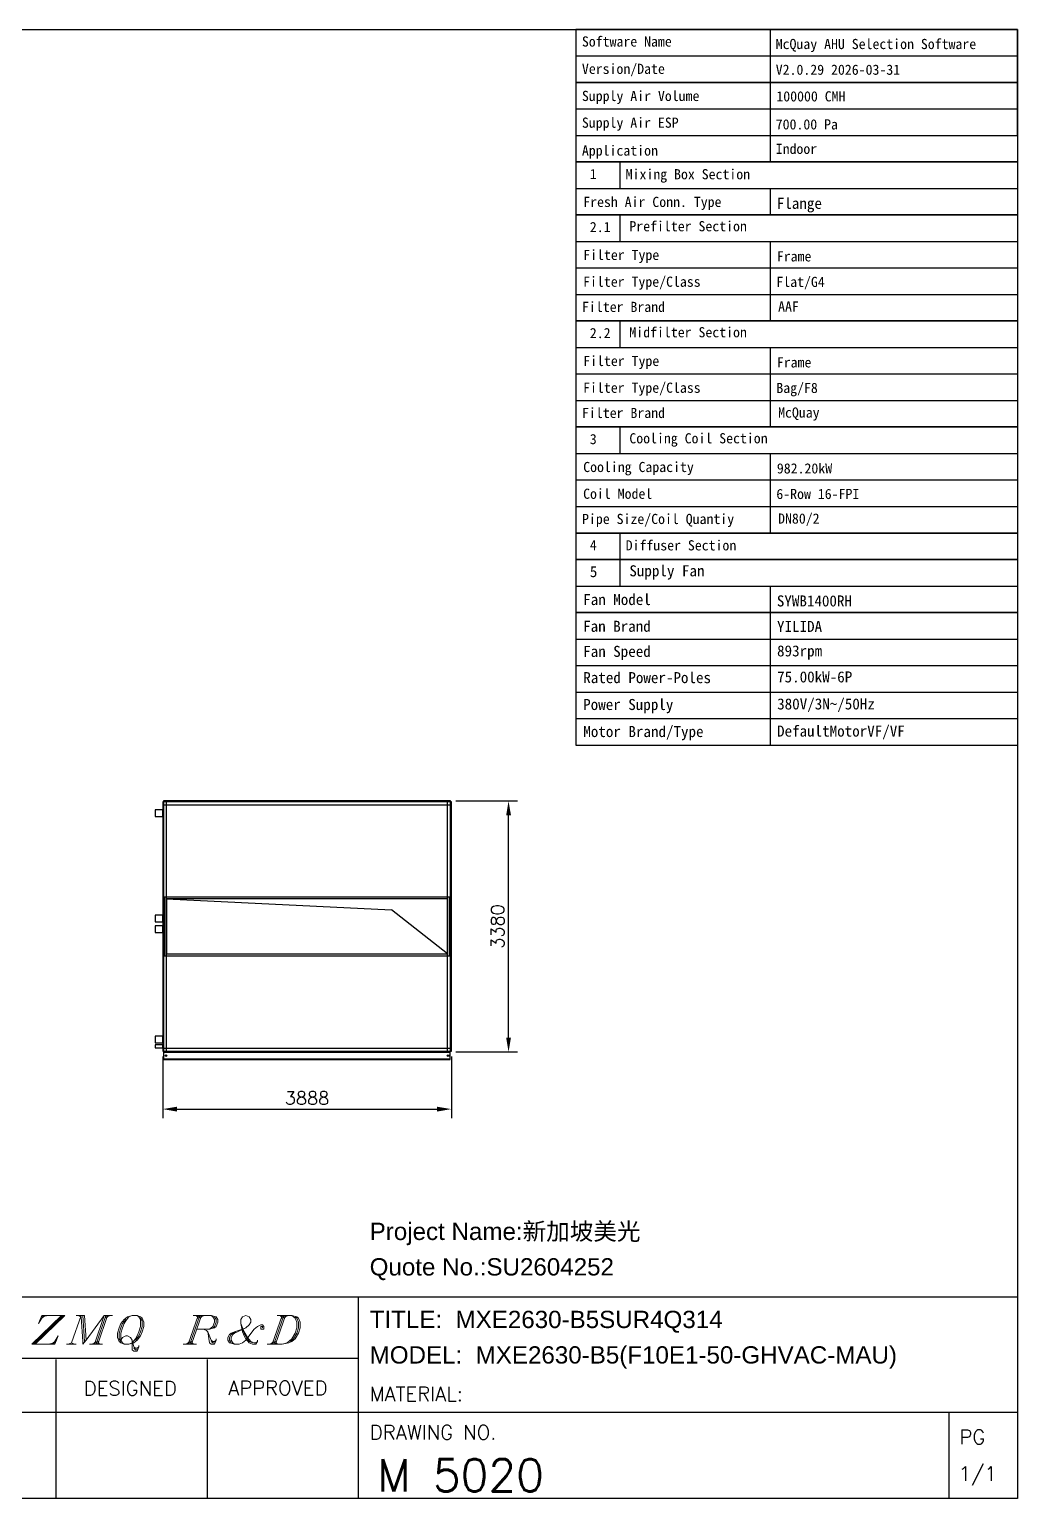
# Model space of a CAD drawing. Header units: millimetres. Extents: x -8864 to 19363, y -6016 to 13777.
# Drawn here: x 6054 to 19363, y -6016 to 13772 of the extents above; entities that cross this region are included whole.
import ezdxf
from ezdxf.enums import TextEntityAlignment as Align

# ---------------------------------------------------------------- set-up
doc = ezdxf.new("R2010")
doc.units = ezdxf.units.MM
for name, color, linetype in [('Dim', 1, 'Continuous'), ('McFlang', 7, 'Continuous'), ('McFrame', 7, 'Continuous')]:
    doc.layers.add(name, color=color, linetype=linetype)
doc.layers.add('OBJECT', color=7, linetype='Continuous', lineweight=25)
doc.styles.add('Arial', font='arial.ttf')
doc.styles.add('ROMANS', font='romans.shx')
doc.styles.add('vm', font='宋体', dxfattribs={"height": 192.06})
doc.dimstyles.new('McDim', dxfattribs={"dimscale": 97, "dimtxt": 1.8, "dimasz": 2, "dimexe": 1.25, "dimexo": 0.625, "dimtad": 1, "dimdec": 1, "dimdsep": 46, "dimtxsty": 'ROMANS', "dimcen": 2.5, "dimadec": 0, "dimazin": 0, "dimtfac": 1, "dimtmove": 0, "dimatfit": 1, "dimfxl": 0, "dimarcsym": 0})

# ---------------------------------------------------------------- blocks, each defined once
blk = doc.blocks.new('*D36')
at = {"layer": 'Defpoints', "color": 0}
for p in [(7849, 0), (11737, 0), (11737, -770)]:
    blk.add_point(p, dxfattribs=at)
at = {"layer": 'Dim', "color": 0, "lineweight": -2}
for p, q in [((7849, -61), (7849, -891)), ((11737, -61), (11737, -891)), ((8043, -770), (11543, -770))]:
    blk.add_line(p, q, dxfattribs=at)
at = {"layer": 'Dim', "color": 0}
for points in [[(8043, -738), (8043, -803), (7849, -770)], [(11543, -738), (11543, -803), (11737, -770)]]:
    blk.add_solid(points, dxfattribs=at)
at = {"layer": 'Dim', "color": 0, "insert": (9793, -622), "char_height": 174.6, "attachment_point": 5, "style": 'ROMANS'}
blk.add_mtext('3888', dxfattribs=at)
blk = doc.blocks.new('*D37')
at = {"layer": 'Defpoints', "color": 0}
for p in [(11737, 3380), (12507, 3380), (11737, 0)]:
    blk.add_point(p, dxfattribs=at)
at = {"layer": 'Dim', "color": 0, "lineweight": -2}
for p, q in [((11798, 3380), (12628, 3380)), ((12507, 194), (12507, 3186)), ((11798, 0), (12628, 0))]:
    blk.add_line(p, q, dxfattribs=at)
at = {"layer": 'Dim', "color": 0}
for points in [[(12475, 3186), (12540, 3186), (12507, 3380)], [(12475, 194), (12540, 194), (12507, 0)]]:
    blk.add_solid(points, dxfattribs=at)
at = {"layer": 'Dim', "color": 0, "insert": (12359, 1690), "char_height": 174.6, "attachment_point": 5, "rotation": 90, "style": 'ROMANS'}
blk.add_mtext('3380', dxfattribs=at)

msp = doc.modelspace()

# ---------------------------------------------------------------- linework, layer by layer
for points in [[(7749, 3172.6), (7849, 3172.6), (7849, 3261.6), (7749, 3261.6)], [(7749, 1751.4), (7849, 1751.4), (7849, 1840.4), (7749, 1840.4)], [(7749, 1608.6), (7849, 1608.6), (7849, 1697.6), (7749, 1697.6)], [(7749, 123.9), (7849, 123.9), (7849, 212.9), (7749, 212.9)], [(7749, 55.3), (7849, 55.3), (7849, 97.3), (7749, 97.3)]]:
    msp.add_lwpolyline(points, close=True)
at = {"layer": 'Dim', "color": 1}
for p, q in [((19363, 13772), (13413, 13772)), ((13413, 13772), (13413, 11987)), ((16031, 13772), (16031, 11987)), ((19363, 13058), (19363, 13772)), ((13413, 13415), (19363, 13415)), ((19363, 13058), (13413, 13058)), ((13413, 13058), (19363, 13058)), ((19363, 12344), (19363, 13058)), ((13413, 12701), (19363, 12701)), ((13413, 12344), (19363, 12344)), ((19363, 12344), (19363, 11987)), ((13413, 11987), (19363, 11987)), ((19363, 11987), (13413, 11987)), ((13413, 11987), (13413, 11273)), ((14008, 11987), (14008, 11630)), ((19363, 11987), (19363, 11273)), ((13413, 11630), (19363, 11630)), ((16031, 11630), (16031, 11273)), ((19363, 11273), (13413, 11273)), ((13413, 11273), (19363, 11273)), ((19363, 11273), (13413, 11273)), ((13413, 11273), (13413, 10202)), ((14008, 11273), (14008, 10916)), ((19363, 11273), (19363, 10202)), ((13413, 10916), (19363, 10916)), ((16031, 10916), (16031, 10202)), ((13413, 10559), (19363, 10559)), ((13413, 10202), (19363, 10202)), ((13413, 10202), (13413, 9845)), ((16031, 10202), (16031, 9845)), ((19363, 10202), (19363, 9845)), ((13413, 9845), (19363, 9845)), ((19363, 9845), (13413, 9845)), ((13413, 9845), (13413, 8774)), ((14008, 9845), (14008, 9488)), ((19363, 9845), (19363, 8774)), ((13413, 9488), (19363, 9488)), ((16031, 9488), (16031, 8774)), ((13413, 9131), (19363, 9131)), ((13413, 8774), (19363, 8774)), ((13413, 8774), (13413, 8417)), ((16031, 8774), (16031, 8417)), ((19363, 8774), (19363, 8417)), ((13413, 8417), (19363, 8417)), ((19363, 8417), (13413, 8417)), ((13413, 8417), (13413, 7346)), ((14008, 8417), (14008, 8060)), ((19363, 8417), (19363, 7346)), ((13413, 8060), (19363, 8060)), ((16031, 8060), (16031, 7346)), ((13413, 7703), (19363, 7703)), ((13413, 7346), (19363, 7346)), ((13413, 7346), (13413, 6989)), ((16031, 7346), (16031, 6989)), ((19363, 7346), (19363, 6989)), ((13413, 6989), (19363, 6989)), ((19363, 6989), (13413, 6989)), ((14008, 6989), (14008, 6632)), ((13413, 6632), (19363, 6632)), ((19363, 6632), (13413, 6632)), ((13413, 6632), (13413, 5561)), ((14008, 6632), (14008, 6275)), ((19363, 6632), (19363, 5561)), ((13413, 6275), (19363, 6275)), ((16031, 6275), (16031, 5561)), ((19363, 5918), (13413, 5918)), ((13413, 5918), (19363, 5918)), ((13413, 5561), (19363, 5561)), ((13413, 5561), (13413, 5204)), ((16031, 5561), (16031, 5204)), ((19363, 5561), (19363, 5204)), ((13413, 5204), (19363, 5204)), ((13413, 5204), (13413, 4847)), ((16031, 5204), (16031, 4847)), ((19363, 5204), (19363, 4847)), ((13413, 4847), (19363, 4847)), ((13413, 4847), (13413, 4490)), ((16031, 4847), (16031, 4490)), ((19363, 4847), (19363, 4490)), ((13413, 4490), (19363, 4490)), ((13413, 4490), (13413, 4133)), ((16031, 4490), (16031, 4133)), ((19363, 4490), (19363, 4133)), ((13413, 4133), (19363, 4133))]:
    msp.add_line(p, q, dxfattribs=at)
at = {"layer": 'Dim'}
for p, q in [((13413, 6989), (13413, 6632)), ((19363, 6989), (19363, 6632))]:
    msp.add_line(p, q, dxfattribs=at)
at = {"layer": 'McFlang'}
for p in [(7899, 2060), (11687, 1320)]:
    msp.add_line(p, (10929.4, 1912), dxfattribs=at)
for points in [[(7874, 1295), (11712, 1295), (11712, 2085), (7874, 2085)], [(7899, 1320), (11687, 1320), (11687, 2060), (7899, 2060)]]:
    msp.add_lwpolyline(points, close=True, dxfattribs=at)
at = {"layer": 'McFrame', "color": 5}
for p, q in [((7899, 12), (7899, 3368)), ((11687, 12), (11687, 3368)), ((7849, 3330), (11737, 3330)), ((7849, 50), (11737, 50))]:
    msp.add_line(p, q, dxfattribs=at)
at = {"layer": 'McFrame'}
for p, q in [((7866, 0), (11720, 0)), ((7866, -100), (7866, 0)), ((11720, -100), (11720, 0)), ((7866, -5.3), (11720, -5.3)), ((7866, -94.7), (11720, -94.7)), ((7866, -100), (11720, -100))]:
    msp.add_line(p, q, dxfattribs=at)
for points in [[(7849, 12), (11737, 12), (11737, 3368), (7849, 3368)], [(7861, 0), (11725, 0), (11725, 3380), (7861, 3380)]]:
    msp.add_lwpolyline(points, close=True, dxfattribs=at)
for centre in [(7893, -50), (11693, -50)]:
    msp.add_circle(centre, 11, dxfattribs=at)
at = {"layer": 'OBJECT'}
for p, q in [((-8864, -3300), (19363, -3300)), ((10487.5, -6016), (10487.5, -3300)), ((-716, -4124.5), (10487.5, -4124.5)), ((6413.5, -6016), (6413.5, -4143.7)), ((8450.5, -6016), (8450.5, -4143.7)), ((-716, -4852), (19363, -4852)), ((18441.5, -6016), (18441.5, -4852))]:
    msp.add_line(p, q, dxfattribs=at)
at = {"layer": 'OBJECT', "lineweight": 0}
for p, q in [((6486.13, -3548.06), (6087.3, -3936.45)), ((6508.29, -3548.06), (6109.45, -3936.45)), ((6131.61, -3936.45), (6530.45, -3548.06)), ((6220.24, -3548.06), (6175.93, -3658.85)), ((6242.4, -3548.06), (6175.93, -3658.85)), ((6264.56, -3548.06), (6198.08, -3603.45)), ((6530.45, -3548.06), (6220.24, -3548.06)), ((6308.87, -3548.06), (6220.24, -3566.42)), ((6752.34, -3548.06), (6619.39, -3917.77)), ((6685.86, -3548.06), (6796.65, -3548.06)), ((6708.02, -3548.06), (6752.34, -3566.42)), ((6730.18, -3548.06), (6752.34, -3585.09)), ((6774.49, -3548.06), (6796.65, -3899.41)), ((6796.65, -3548.06), (6818.81, -3880.74)), ((6818.81, -3880.74), (7062.86, -3548.06)), ((7062.86, -3548.06), (6929.6, -3936.45)), ((7085.02, -3548.06), (6951.75, -3936.45)), ((7107.17, -3548.06), (6973.91, -3936.45)), ((7062.86, -3548.06), (7173.65, -3548.06)), ((7129.33, -3548.06), (7085.02, -3585.09)), ((7151.49, -3548.06), (7085.02, -3566.42)), ((7439.53, -3548.06), (7373.06, -3566.42)), ((7439.53, -3548.06), (7395.22, -3566.42)), ((7506.01, -3548.06), (7439.53, -3548.06)), ((7550.64, -3566.42), (7506.01, -3548.06)), ((7528.48, -3566.42), (7506.01, -3548.06)), ((8326.47, -3548.06), (8193.52, -3936.45)), ((8348.62, -3548.06), (8215.68, -3936.45)), ((8370.78, -3548.06), (8237.84, -3936.45)), ((8259.99, -3548.06), (8504.04, -3548.06)), ((8282.15, -3548.06), (8348.62, -3566.42)), ((8304.31, -3548.06), (8326.47, -3585.09)), ((8392.94, -3548.06), (8348.62, -3585.09)), ((8415.1, -3548.06), (8348.62, -3566.42)), ((8504.04, -3548.06), (8570.51, -3566.42)), ((8504.04, -3548.06), (8526.2, -3566.42)), ((8969.35, -3548.06), (8925.03, -3566.42)), ((9013.98, -3566.42), (8969.35, -3548.06)), ((9457.13, -3548.06), (9324.19, -3936.45)), ((9479.6, -3548.06), (9346.34, -3936.45)), ((9501.76, -3548.06), (9368.5, -3936.45)), ((9390.66, -3548.06), (9590.39, -3548.06)), ((9412.82, -3548.06), (9479.6, -3566.42)), ((9434.97, -3548.06), (9457.13, -3585.09)), ((9523.92, -3548.06), (9479.6, -3585.09)), ((9546.08, -3548.06), (9479.6, -3566.42)), ((9590.39, -3548.06), (9656.86, -3566.42)), ((9590.39, -3548.06), (9634.71, -3585.09)), ((6752.34, -3566.42), (6774.49, -3899.41)), ((7262.27, -3714.56), (7240.12, -3788.31)), ((7284.43, -3658.85), (7262.27, -3714.56)), ((7284.43, -3714.56), (7262.27, -3788.31)), ((7328.75, -3603.45), (7284.43, -3658.85)), ((7306.59, -3658.85), (7284.43, -3714.56)), ((7306.59, -3714.56), (7284.43, -3788.31)), ((7350.9, -3603.45), (7306.59, -3658.85)), ((7328.75, -3658.85), (7306.59, -3714.56)), ((7373.06, -3566.42), (7328.75, -3603.45)), ((7350.9, -3622.13), (7328.75, -3658.85)), ((7395.22, -3566.42), (7350.9, -3622.13)), ((7550.64, -3603.45), (7528.48, -3566.42)), ((7528.48, -3769.95), (7550.64, -3695.88)), ((7572.8, -3585.09), (7550.64, -3566.42)), ((7572.8, -3622.13), (7550.64, -3585.09)), ((7550.64, -3695.88), (7550.64, -3603.45)), ((7550.64, -3769.95), (7572.8, -3695.88)), ((7594.95, -3640.49), (7572.8, -3585.09)), ((7572.8, -3695.88), (7572.8, -3622.13)), ((7572.8, -3769.95), (7594.95, -3695.88)), ((7594.95, -3695.88), (7594.95, -3640.49)), ((8481.57, -3732.92), (8304.31, -3732.92)), ((8392.94, -3732.92), (8437.25, -3751.59)), ((8437.25, -3751.59), (8459.41, -3769.95)), ((8526.2, -3695.88), (8481.57, -3732.92)), ((8548.36, -3714.56), (8481.57, -3732.92)), ((8526.2, -3566.42), (8548.36, -3603.45)), ((8548.36, -3640.49), (8526.2, -3695.88)), ((8548.36, -3695.88), (8526.2, -3714.56)), ((8548.36, -3566.42), (8570.51, -3603.45)), ((8548.36, -3603.45), (8548.36, -3640.49)), ((8570.51, -3640.49), (8548.36, -3695.88)), ((8570.51, -3695.88), (8548.36, -3714.56)), ((8570.51, -3566.42), (8592.67, -3603.45)), ((8570.51, -3603.45), (8570.51, -3640.49)), ((8592.67, -3640.49), (8570.51, -3695.88)), ((8592.67, -3603.45), (8592.67, -3640.49)), ((8814.25, -3769.95), (8925.03, -3732.92)), ((8858.56, -3769.95), (8969.35, -3714.56)), ((8925.03, -3566.42), (8902.88, -3603.45)), ((8902.88, -3603.45), (8902.88, -3658.85)), ((8902.88, -3658.85), (8925.03, -3769.95)), ((8902.88, -3658.85), (8925.03, -3714.56)), ((8925.03, -3732.92), (8969.35, -3714.56)), ((8925.03, -3714.56), (8947.19, -3769.95)), ((8925.03, -3732.92), (8947.19, -3788.31)), ((8969.35, -3714.56), (9013.98, -3677.52)), ((9080.45, -3732.92), (8969.35, -3880.74)), ((9036.14, -3603.45), (9013.98, -3566.42)), ((9013.98, -3677.52), (9036.14, -3640.49)), ((9036.14, -3640.49), (9036.14, -3603.45)), ((9124.77, -3695.88), (9080.45, -3732.92)), ((9169.08, -3677.52), (9124.77, -3695.88)), ((9191.24, -3677.52), (9169.08, -3677.52)), ((9191.24, -3695.88), (9169.08, -3695.88)), ((9169.08, -3695.88), (9169.08, -3732.92)), ((9169.08, -3732.92), (9213.4, -3732.92)), ((9213.4, -3695.88), (9191.24, -3677.52)), ((9191.24, -3714.56), (9191.24, -3695.88)), ((9213.4, -3732.92), (9213.4, -3695.88)), ((9634.71, -3566.42), (9656.86, -3585.09)), ((9634.71, -3585.09), (9656.86, -3640.49)), ((9656.86, -3714.56), (9634.71, -3788.31)), ((9656.86, -3566.42), (9679.02, -3585.09)), ((9656.86, -3585.09), (9679.02, -3640.49)), ((9656.86, -3640.49), (9656.86, -3714.56)), ((9679.02, -3714.56), (9656.86, -3788.31)), ((9679.02, -3585.09), (9701.18, -3640.49)), ((9679.02, -3640.49), (9679.02, -3714.56)), ((9701.18, -3714.56), (9679.02, -3788.31)), ((9701.18, -3640.49), (9701.18, -3714.56)), ((6087.3, -3936.45), (6397.5, -3936.45)), ((6308.87, -3936.45), (6397.5, -3917.77)), ((6353.19, -3936.45), (6419.66, -3880.74)), ((6375.34, -3936.45), (6441.82, -3825.35)), ((6397.5, -3936.45), (6441.82, -3825.35)), ((6552.6, -3936.45), (6685.86, -3936.45)), ((6575.08, -3936.45), (6619.39, -3917.77)), ((6619.39, -3917.77), (6663.71, -3936.45)), ((6818.81, -3880.74), (6774.49, -3936.45)), ((6774.49, -3899.41), (6774.49, -3936.45)), ((6863.12, -3936.45), (7040.38, -3936.45)), ((6951.75, -3917.77), (6885.28, -3936.45)), ((6951.75, -3899.41), (6907.44, -3936.45)), ((6951.75, -3917.77), (7018.23, -3936.45)), ((6973.91, -3899.41), (6996.07, -3936.45)), ((7240.12, -3788.31), (7240.12, -3844.02)), ((7240.12, -3844.02), (7262.27, -3899.41)), ((7262.27, -3788.31), (7262.27, -3862.38)), ((7262.27, -3862.38), (7284.43, -3899.41)), ((7262.27, -3899.41), (7284.43, -3917.77)), ((7284.43, -3788.31), (7284.43, -3880.74)), ((7284.43, -3880.74), (7306.59, -3844.02)), ((7284.43, -3880.74), (7306.59, -3917.77)), ((7284.43, -3917.77), (7328.75, -3936.45)), ((7306.59, -3844.02), (7350.9, -3825.35)), ((7306.59, -3917.77), (7328.75, -3936.45)), ((7328.75, -3936.45), (7395.22, -3936.45)), ((7350.9, -3825.35), (7373.06, -3825.35)), ((7373.06, -3825.35), (7417.38, -3844.02)), ((7395.22, -3936.45), (7461.69, -3917.77)), ((7395.22, -3936.45), (7439.53, -3917.77)), ((7417.38, -3844.02), (7439.53, -3880.74)), ((7439.53, -3917.77), (7483.85, -3862.38)), ((7439.53, -3880.74), (7461.69, -3973.48)), ((7439.53, -3880.74), (7439.53, -4010.2)), ((7461.69, -3917.77), (7506.01, -3880.74)), ((7483.85, -3880.74), (7528.48, -3825.35)), ((7483.85, -3862.38), (7506.01, -3825.35)), ((7506.01, -3825.35), (7528.48, -3769.95)), ((7506.01, -3880.74), (7550.64, -3825.35)), ((7528.48, -3825.35), (7550.64, -3769.95)), ((7528.48, -3973.48), (7528.48, -3954.81)), ((7550.64, -3825.35), (7572.8, -3769.95)), ((8127.05, -3936.45), (8304.31, -3936.45)), ((8215.68, -3917.77), (8149.21, -3936.45)), ((8215.68, -3899.41), (8171.36, -3936.45)), ((8215.68, -3917.77), (8282.15, -3936.45)), ((8237.84, -3899.41), (8259.99, -3936.45)), ((8459.41, -3769.95), (8504.04, -3880.74)), ((8459.41, -3769.95), (8481.57, -3917.77)), ((8481.57, -3917.77), (8504.04, -3936.45)), ((8504.04, -3880.74), (8526.2, -3899.41)), ((8504.04, -3899.41), (8526.2, -3917.77)), ((8504.04, -3936.45), (8548.36, -3936.45)), ((8526.2, -3899.41), (8548.36, -3899.41)), ((8526.2, -3917.77), (8548.36, -3917.77)), ((8548.36, -3899.41), (8570.51, -3880.74)), ((8548.36, -3936.45), (8570.51, -3880.74)), ((8570.51, -3880.74), (8570.51, -3862.38)), ((8725.62, -3844.02), (8747.77, -3806.99)), ((8725.62, -3880.74), (8725.62, -3844.02)), ((8747.77, -3917.77), (8725.62, -3880.74)), ((8747.77, -3806.99), (8769.93, -3788.31)), ((8747.77, -3844.02), (8769.93, -3806.99)), ((8747.77, -3880.74), (8747.77, -3844.02)), ((8769.93, -3917.77), (8747.77, -3880.74)), ((8814.25, -3936.45), (8747.77, -3917.77)), ((8836.4, -3936.45), (8747.77, -3917.77)), ((8769.93, -3788.31), (8814.25, -3769.95)), ((8769.93, -3806.99), (8792.09, -3788.31)), ((8769.93, -3844.02), (8792.09, -3806.99)), ((8769.93, -3880.74), (8769.93, -3844.02)), ((8792.09, -3917.77), (8769.93, -3880.74)), ((8792.09, -3788.31), (8836.4, -3769.95)), ((8792.09, -3806.99), (8814.25, -3788.31)), ((8814.25, -3936.45), (8792.09, -3917.77)), ((8814.25, -3788.31), (8858.56, -3769.95)), ((8880.72, -3936.45), (8814.25, -3936.45)), ((8925.03, -3917.77), (8880.72, -3936.45)), ((8925.03, -3769.95), (8947.19, -3825.35)), ((8969.35, -3880.74), (8925.03, -3917.77)), ((8947.19, -3769.95), (8991.82, -3844.02)), ((8947.19, -3788.31), (9013.98, -3899.41)), ((8947.19, -3825.35), (8969.35, -3862.38)), ((8969.35, -3862.38), (9013.98, -3917.77)), ((8991.82, -3844.02), (9036.14, -3899.41)), ((9013.98, -3899.41), (9058.3, -3917.77)), ((9013.98, -3917.77), (9058.3, -3936.45)), ((9036.14, -3899.41), (9080.45, -3917.77)), ((9058.3, -3936.45), (9102.61, -3936.45)), ((9080.45, -3917.77), (9102.61, -3917.77)), ((9102.61, -3936.45), (9124.77, -3899.41)), ((9102.61, -3917.77), (9124.77, -3899.41)), ((9124.77, -3899.41), (9124.77, -3880.74)), ((9457.13, -3936.45), (9257.71, -3936.45)), ((9346.34, -3917.77), (9279.87, -3936.45)), ((9346.34, -3899.41), (9302.03, -3936.45)), ((9346.34, -3917.77), (9412.82, -3936.45)), ((9368.5, -3899.41), (9390.66, -3936.45)), ((9546.08, -3917.77), (9457.13, -3936.45)), ((9523.92, -3917.77), (9457.13, -3936.45)), ((9590.39, -3862.38), (9523.92, -3917.77)), ((9590.39, -3899.41), (9546.08, -3917.77)), ((9612.55, -3862.38), (9568.23, -3899.41)), ((9634.71, -3788.31), (9590.39, -3862.38)), ((9634.71, -3862.38), (9590.39, -3899.41)), ((9656.86, -3788.31), (9612.55, -3862.38)), ((9679.02, -3788.31), (9634.71, -3862.38)), ((7439.53, -4010.2), (7461.69, -4028.88)), ((7461.69, -3973.48), (7483.85, -3991.84)), ((7461.69, -3991.84), (7483.85, -4010.2)), ((7461.69, -4028.88), (7506.01, -4028.88)), ((7483.85, -3991.84), (7506.01, -3991.84)), ((7483.85, -4010.2), (7506.01, -4010.2)), ((7506.01, -3991.84), (7528.48, -3973.48)), ((7506.01, -4028.88), (7528.48, -3973.48))]:
    msp.add_line(p, q, dxfattribs=at)
at = {"layer": 'OBJECT'}
msp.add_lwpolyline([(-8864, -6016), (-8864, 13772), (19363, 13772), (19363, -6016)], close=True, dxfattribs=at)

# ---------------------------------------------------------------- texts
at = {"layer": 'OBJECT', "style": 'vm'}
for s, height, p in [('Software Name', 136.85, (13495.12, 13609.04)), ('McQuay AHU Selection Software', 136.85, (16105.3, 13575.14)), ('Version/Date', 136.85, (13495.12, 13240.9)), ('V2.0.29 2026-03-31', 136.85, (16105.3, 13229.19)), ('Supply Air Volume', 136.85, (13495.12, 12875.53)), ('100000 CMH', 136.85, (16113.82, 12870.21)), ('Supply Air ESP', 136.85, (13495.12, 12515.73)), ('700.00 Pa', 136.85, (16105.3, 12492.82)), ('Application', 136.85, (13495.12, 12140.26)), ('Indoor', 136.85, (16105.3, 12163.53)), ('1', 136.85, (13601.8, 11824.04)), ('Mixing Box Section', 136.85, (14084.55, 11821.12)), ('Fresh Air Conn. Type', 136.85, (13512.69, 11448.45)), ('Flange', 148.75, (16120.29, 11429.29)), ('2.1', 136.85, (13601.8, 11110.04)), ('Prefilter Section', 136.85, (14134.2, 11120.87)), ('Filter Type', 136.85, (13512.69, 10734.45)), ('Frame', 136.85, (16120.29, 10715.29)), ('Filter Type/Class', 136.85, (13511.57, 10373.86)), ('Flat/G4', 136.85, (16113.82, 10371.21)), ('Filter Brand', 136.85, (13497.28, 10034.46)), ('AAF', 136.85, (16137.39, 10039.89)), ('2.2', 136.85, (13601.8, 9682.04)), ('Midfilter Section', 136.85, (14134.2, 9692.87)), ('Filter Type', 136.85, (13512.69, 9306.45)), ('Frame', 136.85, (16120.29, 9287.29)), ('Filter Type/Class', 136.85, (13511.57, 8945.86)), ('Bag/F8', 136.85, (16113.82, 8943.21)), ('Filter Brand', 136.85, (13497.28, 8606.46)), ('McQuay', 136.85, (16137.39, 8611.89)), ('3', 136.85, (13601.8, 8254.04)), ('Cooling Coil Section', 136.85, (14134.2, 8264.87)), ('Cooling Capacity', 136.85, (13512.69, 7878.45)), ('982.20kW', 136.85, (16120.29, 7859.29)), ('Coil Model', 136.85, (13511.57, 7517.86)), ('6-Row 16-FPI', 136.85, (16113.82, 7515.21)), ('Pipe Size/Coil Quantiy', 136.85, (13497.28, 7178.46)), ('DN80/2', 136.85, (16137.39, 7183.89)), ('4', 136.85, (13601.8, 6826.04)), ('Diffuser Section', 136.85, (14084.55, 6823.12)), ('5', 148.75, (13601.8, 6469.04)), ('Supply Fan', 148.75, (14134.2, 6479.87)), ('Fan Model', 148.75, (13512.69, 6093.45)), ('SYWB1400RH', 148.75, (16120.29, 6074.29)), ('Fan Brand', 148.75, (13511.57, 5732.86)), ('YILIDA', 148.75, (16122.63, 5731.09)), ('Fan Speed', 148.75, (13511.95, 5394.79)), ('893rpm', 148.75, (16123.29, 5401.53)), ('Rated Power-Poles', 148.75, (13513.65, 5041.53)), ('75.00kW-6P', 148.75, (16123.95, 5051.13)), ('Power Supply', 148.75, (13512.21, 4679.43)), ('380V/3N~/50Hz', 148.75, (16124.81, 4686.88)), ('Motor Brand/Type', 148.75, (13513.98, 4315.37)), ('DefaultMotorVF/VF', 148.75, (16123.34, 4321.58))]:
    msp.add_text(s, height=height, dxfattribs=at).set_placement(p, align=Align.MIDDLE_LEFT)
at = {"layer": 'OBJECT'}
for s, height, style, p in [('Project Name:新加坡美光', 232.8, 'Arial', (10636.61, -2533)), ('Quote No.:SU2604252', 232.8, 'Arial', (10636.61, -3010.69)), ('TITLE:  MXE2630-B5SUR4Q314', 232.8, 'Arial', (10636.61, -3718.98)), ('MODEL:  MXE2630-B5(F10E1-50-GHVAC-MAU)', 232.8, 'Arial', (10636.61, -4196.67)), ('MATERIAL:  ', 194, 'ROMANS', (10636.61, -4703.19)), ('DRAWING NO.', 194, 'ROMANS', (10638.71, -5221.85)), ('M 5020', 436.5, 'ROMANS', (10738.96, -5919)), ('1/1', 194, 'ROMANS', (18567.88, -5776.91))]:
    msp.add_text(s, height=height, dxfattribs=dict(at, style=style)).set_placement(p)
at = {"layer": 'OBJECT', "style": 'ROMANS'}
for s, p in [('DESIGNED', (7411.91, -4531.13)), ('APPROVED', (9399.62, -4526.37)), ('PG', (18754.66, -5186.46))]:
    msp.add_text(s, height=194, dxfattribs=at).set_placement(p, align=Align.MIDDLE)

# ---------------------------------------------------------------- dimensions: what is measured, and where the dimension line sits
at = {"layer": 'Dim'}
dim = msp.add_linear_dim(base=(12507.18, 3380), p1=(11737, 0), p2=(11737, 3380), angle=90, dimstyle='McDim', dxfattribs=at)
dim.commit()
dim.dimension.update_dxf_attribs({"geometry": '*D37', "text_midpoint": (12359.25, 1690)})
dim = msp.add_linear_dim(base=(11737, -770.18), p1=(7849, 0), p2=(11737, 0), dimstyle='McDim', dxfattribs=at)
dim.commit()
dim.dimension.update_dxf_attribs({"geometry": '*D36', "text_midpoint": (9793, -622.26)})

doc.saveas('drawing.dxf')
